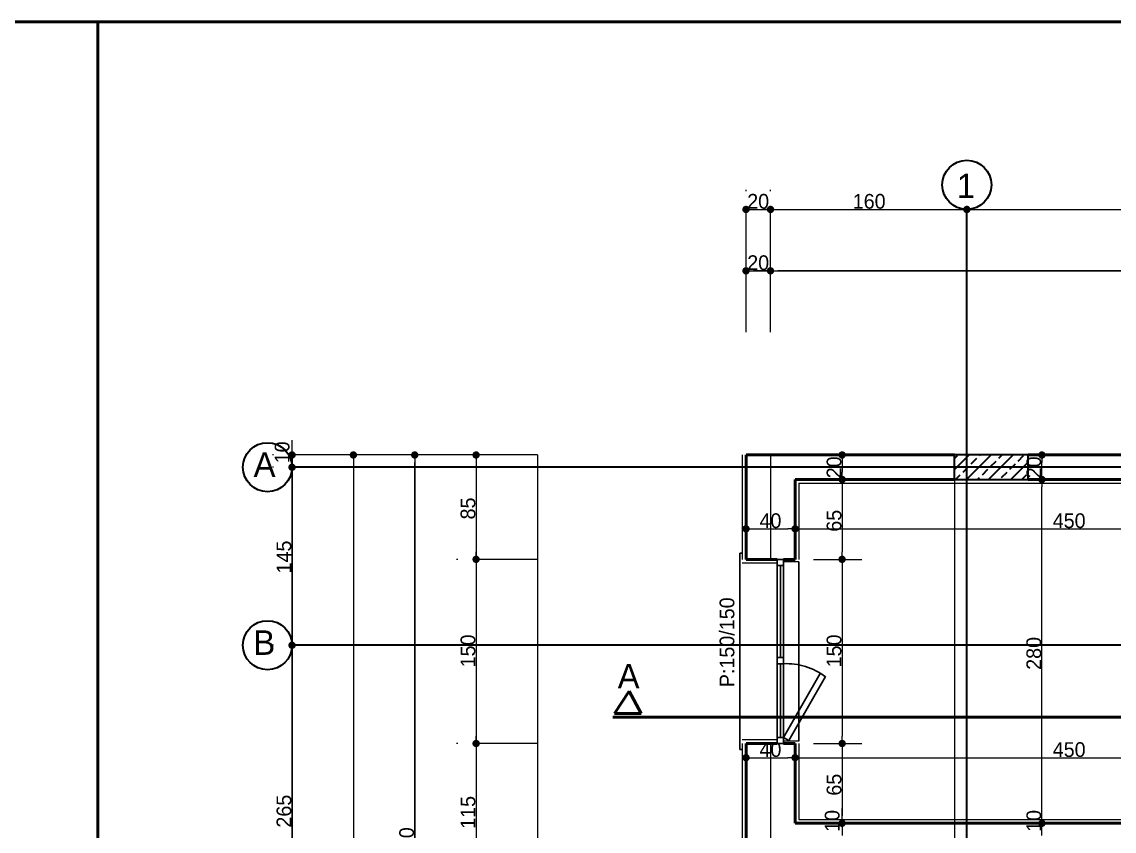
# Model space of a CAD drawing. Header units: millimetres. Extents: x 9537.41 to 9541.95, y -1431.78 to -1431.38.
# Drawn here: x 9538.0387 to 9538.2167, y -1431.508 to -1431.3761 of the extents above; entities that cross this region are included whole.
import ezdxf

# ---------------------------------------------------------------- set-up
doc = ezdxf.new("R2010")
doc.units = ezdxf.units.MM
for name, pattern in [('ACAD_ISO02W100', [15, 12, -3]), ('ACAD_ISO03W100', [30, 12, -18]), ('ACAD_ISO04W100', [30, 24, -3, 0, -3]), ('ACAD_ISO06W100', [36, 24, -3, 0, -3, 0, -3, 0, -3])]:
    doc.linetypes.add(name, pattern=pattern)
for name, color, linetype, lineweight in [('aks', 6, 'Continuous', 35), ('duvar', 214, 'Continuous', 50), ('kapı-pencere', 140, 'Continuous', 30), ('kesit', 3, 'Continuous', 50), ('kolon', 6, 'Continuous', 35), ('sıva', 203, 'Continuous', 25), ('yazı', 161, 'Continuous', 35), ('ölçü', 4, 'Continuous', 25)]:
    doc.layers.add(name, color=color, linetype=linetype, lineweight=lineweight)

msp = doc.modelspace()

# ---------------------------------------------------------------- linework, layer by layer
at = {"color": 0, "linetype": 'ByBlock', "lineweight": -2}
for p, q in [((9538.157309836515, -1431.406689333453), (9538.157909836515, -1431.406689333453)), ((9538.160109836515, -1431.406689333453), (9538.159509836514, -1431.406689333453)), ((9538.161309836514, -1431.406689333453), (9538.161909836515, -1431.406689333453)), ((9538.192109836515, -1431.406689333453), (9538.191509836515, -1431.406689333453)), ((9538.193309836515, -1431.406689333453), (9538.193909836515, -1431.406689333453)), ((9538.157309836515, -1431.416689333453), (9538.157909836515, -1431.416689333453)), ((9538.160109836515, -1431.416689333453), (9538.159509836514, -1431.416689333453)), ((9538.161309836514, -1431.416689333453), (9538.161909836515, -1431.416689333453)), ((9538.082709836515, -1431.446089333453), (9538.082709836515, -1431.445489333453)), ((9538.092709836515, -1431.447289333453), (9538.092709836515, -1431.447889333453)), ((9538.102709836516, -1431.447289333453), (9538.102709836516, -1431.447889333453)), ((9538.112709836514, -1431.447289333453), (9538.112709836514, -1431.447889333453)), ((9538.172379445341, -1431.447289333453), (9538.172379445341, -1431.447889333453)), ((9538.20494543823, -1431.447289333453), (9538.20494543823, -1431.447889333453)), ((9538.082709836515, -1431.449289333453), (9538.082709836515, -1431.449889333453)), ((9538.082709836515, -1431.449289333453), (9538.082709836515, -1431.449889333453)), ((9538.172379445341, -1431.450089333453), (9538.172379445341, -1431.449489333453)), ((9538.20494543823, -1431.450089333453), (9538.20494543823, -1431.449489333453)), ((9538.172379445341, -1431.451289333453), (9538.172379445341, -1431.451889333453)), ((9538.20494543823, -1431.451289333453), (9538.20494543823, -1431.451889333453)), ((9538.157309836515, -1431.458718633632), (9538.157909836515, -1431.458718633632)), ((9538.164109836514, -1431.458718633632), (9538.163509836515, -1431.458718633632)), ((9538.165309836515, -1431.458718633632), (9538.165909836514, -1431.458718633632)), ((9538.112709836514, -1431.463089333453), (9538.112709836514, -1431.462489333453)), ((9538.172379445341, -1431.463089333453), (9538.172379445341, -1431.462489333453)), ((9538.112709836514, -1431.464289333453), (9538.112709836514, -1431.464889333453)), ((9538.172379445341, -1431.464289333453), (9538.172379445341, -1431.464889333453)), ((9538.082709836515, -1431.477089333453), (9538.082709836515, -1431.476489333453)), ((9538.082709836515, -1431.478289333453), (9538.082709836515, -1431.478889333453)), ((9538.112709836514, -1431.493089333453), (9538.112709836514, -1431.492489333453)), ((9538.172379445341, -1431.493089333453), (9538.172379445341, -1431.492489333453)), ((9538.112709836514, -1431.494289333453), (9538.112709836514, -1431.494889333453)), ((9538.172379445341, -1431.494289333453), (9538.172379445341, -1431.494889333453)), ((9538.157309836515, -1431.496002336719), (9538.157909836515, -1431.496002336719)), ((9538.164109836514, -1431.496002336719), (9538.163509836515, -1431.496002336719)), ((9538.165309836515, -1431.496002336719), (9538.165909836514, -1431.496002336719)), ((9538.172379445341, -1431.506089333453), (9538.172379445341, -1431.505489333453)), ((9538.172379445341, -1431.506089333453), (9538.172379445341, -1431.505489333453)), ((9538.20494543823, -1431.506089333453), (9538.20494543823, -1431.505489333453)), ((9538.20494543823, -1431.506089333453), (9538.20494543823, -1431.505489333453))]:
    msp.add_line(p, q, dxfattribs=at)
at = {"color": 0, "linetype": 'ByBlock', "const_width": 0.0006000000000000001}
for points in [[(9538.157009836515, -1431.406689333453, 1), (9538.156409836514, -1431.406689333453, 1)], [(9538.160409836515, -1431.406689333453, 1), (9538.161009836514, -1431.406689333453, 1)], [(9538.161009836514, -1431.406689333453, 1), (9538.160409836515, -1431.406689333453, 1)], [(9538.192409836514, -1431.406689333453, 1), (9538.193009836516, -1431.406689333453, 1)], [(9538.193009836516, -1431.406689333453, 1), (9538.192409836514, -1431.406689333453, 1)], [(9538.157009836515, -1431.416689333453, 1), (9538.156409836514, -1431.416689333453, 1)], [(9538.161009836514, -1431.416689333453, 1), (9538.160409836515, -1431.416689333453, 1)], [(9538.160409836515, -1431.416689333453, 1), (9538.161009836514, -1431.416689333453, 1)], [(9538.082709836515, -1431.446389333453, 1), (9538.082709836515, -1431.446989333453, 1)], [(9538.092709836515, -1431.446989333453, 1), (9538.092709836515, -1431.446389333453, 1)], [(9538.102709836516, -1431.446989333453, 1), (9538.102709836516, -1431.446389333453, 1)], [(9538.112709836514, -1431.446989333453, 1), (9538.112709836514, -1431.446389333453, 1)], [(9538.172379445341, -1431.446989333453, 1), (9538.172379445341, -1431.446389333453, 1)], [(9538.20494543823, -1431.446989333453, 1), (9538.20494543823, -1431.446389333453, 1)], [(9538.082709836515, -1431.448989333453, 1), (9538.082709836515, -1431.448389333453, 1)], [(9538.082709836515, -1431.448989333453, 1), (9538.082709836515, -1431.448389333453, 1)], [(9538.172379445341, -1431.450389333453, 1), (9538.172379445341, -1431.450989333453, 1)], [(9538.172379445341, -1431.450989333453, 1), (9538.172379445341, -1431.450389333453, 1)], [(9538.20494543823, -1431.450989333453, 1), (9538.20494543823, -1431.450389333453, 1)], [(9538.20494543823, -1431.450389333453, 1), (9538.20494543823, -1431.450989333453, 1)], [(9538.157009836515, -1431.458718633632, 1), (9538.156409836514, -1431.458718633632, 1)], [(9538.164409836514, -1431.458718633632, 1), (9538.165009836515, -1431.458718633632, 1)], [(9538.165009836515, -1431.458718633632, 1), (9538.164409836514, -1431.458718633632, 1)], [(9538.112709836514, -1431.463389333453, 1), (9538.112709836514, -1431.463989333453, 1)], [(9538.112709836514, -1431.463989333453, 1), (9538.112709836514, -1431.463389333453, 1)], [(9538.172379445341, -1431.463389333453, 1), (9538.172379445341, -1431.463989333453, 1)], [(9538.172379445341, -1431.463989333453, 1), (9538.172379445341, -1431.463389333453, 1)], [(9538.082709836515, -1431.477989333453, 1), (9538.082709836515, -1431.477389333453, 1)], [(9538.082709836515, -1431.477389333453, 1), (9538.082709836515, -1431.477989333453, 1)], [(9538.112709836514, -1431.493389333453, 1), (9538.112709836514, -1431.493989333453, 1)], [(9538.112709836514, -1431.493989333453, 1), (9538.112709836514, -1431.493389333453, 1)], [(9538.172379445341, -1431.493389333453, 1), (9538.172379445341, -1431.493989333453, 1)], [(9538.172379445341, -1431.493989333453, 1), (9538.172379445341, -1431.493389333453, 1)], [(9538.157009836515, -1431.496002336719, 1), (9538.156409836514, -1431.496002336719, 1)], [(9538.164409836514, -1431.496002336719, 1), (9538.165009836515, -1431.496002336719, 1)], [(9538.165009836515, -1431.496002336719, 1), (9538.164409836514, -1431.496002336719, 1)], [(9538.172379445341, -1431.506389333453, 1), (9538.172379445341, -1431.506989333453, 1)], [(9538.172379445341, -1431.506389333453, 1), (9538.172379445341, -1431.506989333453, 1)], [(9538.20494543823, -1431.506389333453, 1), (9538.20494543823, -1431.506989333453, 1)], [(9538.20494543823, -1431.506389333453, 1), (9538.20494543823, -1431.506989333453, 1)]]:
    msp.add_lwpolyline(points, format="xyb", close=True, dxfattribs=at)
at = {"layer": 'aks', "linetype": 'ACAD_ISO06W100'}
for p, q in [((9538.192709836514, -1431.684689333453), (9538.192709836514, -1431.406689333453)), ((9538.654709836515, -1431.448689333453), (9538.082709836515, -1431.448689333453)), ((9538.654709836515, -1431.477689333453), (9538.082709836515, -1431.477689333453))]:
    msp.add_line(p, q, dxfattribs=at)
at = {"layer": 'duvar'}
for p, q in [((9537.414621329426, -1431.376132301478), (9538.051063101857, -1431.376132301478)), ((9538.051063101857, -1431.376132301478), (9538.051063101857, -1431.74700352172)), ((9538.051063101857, -1431.376132301478), (9538.687504874286, -1431.376132301478)), ((9538.051063101857, -1431.74700352172), (9538.051063101857, -1431.376132301478)), ((9538.156709836516, -1431.446689333453), (9538.190709836515, -1431.446689333453)), ((9538.156709836516, -1431.446689333453), (9538.156709836516, -1431.463689333453)), ((9538.202709836514, -1431.446689333453), (9538.244709836516, -1431.446689333453)), ((9538.164709836516, -1431.450689333453), (9538.164709836516, -1431.463689333453)), ((9538.164709836516, -1431.450689333453), (9538.190709836515, -1431.450689333453)), ((9538.202709836514, -1431.450689333453), (9538.244709836516, -1431.450689333453)), ((9538.161809836514, -1431.463689333453), (9538.156709836516, -1431.463689333453)), ((9538.162809836514, -1431.463689333453), (9538.164709836516, -1431.463689333453)), ((9538.156709836516, -1431.493689333453), (9538.156709836516, -1431.516689333453)), ((9538.161809836514, -1431.493689333453), (9538.156709836516, -1431.493689333453)), ((9538.164709836516, -1431.493689333453), (9538.162809836514, -1431.493689333453)), ((9538.164709836516, -1431.493689333453), (9538.164709836516, -1431.506689333453)), ((9538.164709836516, -1431.506689333453), (9538.254709836516, -1431.506689333453))]:
    msp.add_line(p, q, dxfattribs=at)
at = {"layer": 'kapı-pencere'}
for p, q in [((9538.155709836516, -1431.494689333453), (9538.155709836516, -1431.462689333453)), ((9538.156109836515, -1431.462689333453), (9538.155709836516, -1431.462689333453)), ((9538.161809836514, -1431.479689333453), (9538.161809836514, -1431.463689333453)), ((9538.161809836514, -1431.463689333453), (9538.161809836514, -1431.464689333453)), ((9538.162809836514, -1431.463689333453), (9538.161809836514, -1431.463689333453)), ((9538.162809836514, -1431.463689333453), (9538.162809836514, -1431.479689333453)), ((9538.162809836514, -1431.464689333453), (9538.162809836514, -1431.463689333453)), ((9538.161809836514, -1431.464689333453), (9538.162809836514, -1431.464689333453)), ((9538.162309836514, -1431.464689333453), (9538.162309836514, -1431.479689333453)), ((9538.165309836515, -1431.493289333453), (9538.165309836515, -1431.464089333453)), ((9538.161809836514, -1431.479689333453), (9538.161809836514, -1431.480689333453)), ((9538.162809836514, -1431.479689333453), (9538.161809836514, -1431.479689333453)), ((9538.162809836514, -1431.480689333453), (9538.162809836514, -1431.479689333453)), ((9538.161809836514, -1431.492689333453), (9538.161809836514, -1431.480689333453)), ((9538.161809836514, -1431.480689333453), (9538.162809836514, -1431.480689333453)), ((9538.162309836514, -1431.480689333453), (9538.162309836514, -1431.492689333453)), ((9538.162809836514, -1431.480689333453), (9538.162809836514, -1431.492689333453)), ((9538.161809836514, -1431.492689333453), (9538.161809836514, -1431.493689333453)), ((9538.162809836514, -1431.492689333453), (9538.161809836514, -1431.492689333453)), ((9538.161809836514, -1431.493689333453), (9538.162809836514, -1431.493689333453)), ((9538.162809836514, -1431.493689333453), (9538.162809836514, -1431.492689333453)), ((9538.156109836515, -1431.494689333453), (9538.155709836516, -1431.494689333453))]:
    msp.add_line(p, q, dxfattribs=at)
at = {"layer": 'kapı-pencere', "linetype": 'ACAD_ISO02W100'}
for p, q in [((9538.162809836514, -1431.492689333453), (9538.168809836516, -1431.482297028608)), ((9538.169675861918, -1431.482797028608), (9538.163675861919, -1431.493189333453)), ((9538.163675861919, -1431.493189333453), (9538.162809836514, -1431.492689333453))]:
    msp.add_line(p, q, dxfattribs=at)
msp.add_arc((9538.16320786262, -1431.491448268697), 0.01076629520126335, 53.19432117699767, 92.11868719867583, dxfattribs=at)
at = {"layer": 'kesit'}
for p, q in [((9538.135283878984, -1431.488797303343), (9538.1376865201, -1431.485161747204)), ((9538.1376865201, -1431.485161747204), (9538.139608627418, -1431.488797303343)), ((9538.139608627418, -1431.488797303343), (9538.135283878984, -1431.488797303343))]:
    msp.add_line(p, q, dxfattribs=at)
at = {"layer": 'kesit', "linetype": 'ACAD_ISO04W100'}
msp.add_line((9538.134990495028, -1431.489415038047), (9538.604264506903, -1431.489415038047), dxfattribs=at)
at = {"layer": 'kolon'}
for p, q in [((9538.190709836515, -1431.450689333453), (9538.190709836515, -1431.446689333453)), ((9538.202709836514, -1431.446689333453), (9538.190709836515, -1431.446689333453)), ((9538.190709836515, -1431.449057784134), (9538.193078287195, -1431.446689333453)), ((9538.190709836515, -1431.44726173291), (9538.191193610166, -1431.446777959258)), ((9538.192670389644, -1431.450689333453), (9538.196670389645, -1431.446689333453)), ((9538.193438674198, -1431.448124997676), (9538.19433669981, -1431.447226972064)), ((9538.194785712616, -1431.446777959258), (9538.19487433842, -1431.446689333453)), ((9538.196262492093, -1431.450689333453), (9538.200262492093, -1431.446689333453)), ((9538.19658176384, -1431.448574010482), (9538.19747978945, -1431.44767598487)), ((9538.197928802258, -1431.447226972064), (9538.198466440868, -1431.446689333453)), ((9538.19985459454, -1431.450689333453), (9538.202709836514, -1431.44783409148)), ((9538.2010718919, -1431.44767598487), (9538.201969917513, -1431.446777959258)), ((9538.202709836514, -1431.450689333453), (9538.202709836514, -1431.446689333453)), ((9538.19209163578, -1431.449472036094), (9538.192989661391, -1431.448574010482)), ((9538.195234725421, -1431.4499210489), (9538.196132751033, -1431.449023023288)), ((9538.198377815064, -1431.450370061707), (9538.199275840676, -1431.449472036094)), ((9538.199724853483, -1431.449023023288), (9538.200622879094, -1431.448124997676)), ((9538.190709836515, -1431.450689333453), (9538.202709836514, -1431.450689333453)), ((9538.19087433842, -1431.450689333453), (9538.191642622973, -1431.4499210489)), ((9538.19446644087, -1431.450689333453), (9538.194785712616, -1431.450370061707)), ((9538.201650645766, -1431.450689333453), (9538.202418930317, -1431.4499210489))]:
    msp.add_line(p, q, dxfattribs=at)
for centre in [(9538.192709836514, -1431.402689333453), (9538.078709836514, -1431.448689333453), (9538.078709836514, -1431.477689333453)]:
    msp.add_circle(centre, 0.004, dxfattribs=at)
at = {"layer": 'sıva'}
for p, q in [((9538.156109836515, -1431.446689333453), (9538.156109836515, -1431.463689333453)), ((9538.165309836515, -1431.451289333453), (9538.254109836515, -1431.451289333453)), ((9538.165309836515, -1431.451289333453), (9538.165309836515, -1431.463689333453)), ((9538.161809836514, -1431.464289333453), (9538.156109836515, -1431.464289333453)), ((9538.165309836515, -1431.464089333453), (9538.162809836514, -1431.464089333453)), ((9538.161809836514, -1431.493089333453), (9538.156109836515, -1431.493089333453)), ((9538.156109836515, -1431.493689333453), (9538.156109836515, -1431.516689333453)), ((9538.165309836515, -1431.493289333453), (9538.162809836514, -1431.493289333453)), ((9538.165309836515, -1431.493689333453), (9538.165309836515, -1431.506089333453)), ((9538.165309836515, -1431.506089333453), (9538.254109836515, -1431.506089333453))]:
    msp.add_line(p, q, dxfattribs=at)
at = {"layer": 'sıva', "linetype": 'ACAD_ISO03W100'}
for p, q in [((9538.160709836515, -1431.446689333453), (9538.160709836515, -1431.463689333453)), ((9538.190709836515, -1431.450689333453), (9538.190709836515, -1431.568689333453)), ((9538.160709836515, -1431.493689333453), (9538.160709836515, -1431.516689333453))]:
    msp.add_line(p, q, dxfattribs=at)
at = {"layer": 'ölçü'}
for p, q in [((9538.156709836516, -1431.403689333453), (9538.156709836516, -1431.403489333453)), ((9538.160709836515, -1431.403689333453), (9538.160709836515, -1431.403489333453)), ((9538.160709836515, -1431.403689333453), (9538.160709836515, -1431.403489333453)), ((9538.192709836514, -1431.403689333453), (9538.192709836514, -1431.403489333453)), ((9538.192709836514, -1431.403689333453), (9538.192709836514, -1431.403489333453)), ((9538.156709836516, -1431.426689333453), (9538.156709836516, -1431.406689333453)), ((9538.156709836516, -1431.406689333453), (9538.580709836515, -1431.406689333453)), ((9538.157909836515, -1431.406689333453), (9538.159509836514, -1431.406689333453)), ((9538.160709836515, -1431.426689333453), (9538.160709836515, -1431.406689333453)), ((9538.161909836515, -1431.406689333453), (9538.191509836515, -1431.406689333453)), ((9538.193909836515, -1431.406689333453), (9538.253509836515, -1431.406689333453)), ((9538.156709836516, -1431.413689333453), (9538.156709836516, -1431.413489333453)), ((9538.160709836515, -1431.413689333453), (9538.160709836515, -1431.413489333453)), ((9538.160709836515, -1431.413689333453), (9538.160709836515, -1431.413489333453)), ((9538.156709836516, -1431.416689333453), (9538.580709836515, -1431.416689333453)), ((9538.159509836514, -1431.416689333453), (9538.157909836515, -1431.416689333453)), ((9538.575509836515, -1431.416689333453), (9538.161909836515, -1431.416689333453)), ((9538.082709836515, -1431.445489333453), (9538.082709836515, -1431.444289333453)), ((9538.079709836515, -1431.446689333453), (9538.079509836514, -1431.446689333453)), ((9538.082709836515, -1431.446689333453), (9538.082709836515, -1431.610689333453)), ((9538.122709836514, -1431.446689333453), (9538.082709836515, -1431.446689333453)), ((9538.082709836515, -1431.448689333453), (9538.082709836515, -1431.446689333453)), ((9538.089709836515, -1431.446689333453), (9538.089509836514, -1431.446689333453)), ((9538.092709836515, -1431.446689333453), (9538.092709836515, -1431.610689333453)), ((9538.092709836515, -1431.447889333453), (9538.092709836515, -1431.605489333453)), ((9538.099709836515, -1431.446689333453), (9538.099509836515, -1431.446689333453)), ((9538.102709836516, -1431.446689333453), (9538.102709836516, -1431.610689333453)), ((9538.102709836516, -1431.571489333453), (9538.102709836516, -1431.447889333453)), ((9538.109709836515, -1431.446689333453), (9538.109509836515, -1431.446689333453)), ((9538.112709836514, -1431.446689333453), (9538.112709836514, -1431.610689333453)), ((9538.112709836514, -1431.447889333453), (9538.112709836514, -1431.462489333453)), ((9538.122709836514, -1431.446689333453), (9538.122709836514, -1431.610689333453)), ((9538.16937944534, -1431.446689333453), (9538.16917944534, -1431.446689333453)), ((9538.172379445341, -1431.447889333453), (9538.172379445341, -1431.449489333453)), ((9538.20494543823, -1431.449489333453), (9538.20494543823, -1431.447889333453)), ((9538.20794543823, -1431.446689333453), (9538.20814543823, -1431.446689333453)), ((9538.079709836515, -1431.448689333453), (9538.079509836514, -1431.448689333453)), ((9538.079709836515, -1431.448689333453), (9538.079509836514, -1431.448689333453)), ((9538.082709836515, -1431.449889333453), (9538.082709836515, -1431.451089333453)), ((9538.082709836515, -1431.476489333453), (9538.082709836515, -1431.449889333453)), ((9538.16937944534, -1431.450689333453), (9538.16917944534, -1431.450689333453)), ((9538.16937944534, -1431.450689333453), (9538.16917944534, -1431.450689333453)), ((9538.20794543823, -1431.450689333453), (9538.20814543823, -1431.450689333453)), ((9538.20794543823, -1431.450689333453), (9538.20814543823, -1431.450689333453)), ((9538.172379445341, -1431.451889333453), (9538.172379445341, -1431.462489333453)), ((9538.20494543823, -1431.505489333453), (9538.20494543823, -1431.451889333453)), ((9538.156709836516, -1431.455718633632), (9538.156709836516, -1431.455518633632)), ((9538.164709836516, -1431.455718633632), (9538.164709836516, -1431.455518633632)), ((9538.164709836516, -1431.455718633632), (9538.164709836516, -1431.455518633632)), ((9538.157909836515, -1431.458718633632), (9538.163509836515, -1431.458718633632)), ((9538.165909836514, -1431.458718633632), (9538.253509836515, -1431.458718633632)), ((9538.109709836515, -1431.463689333453), (9538.109509836515, -1431.463689333453)), ((9538.109709836515, -1431.463689333453), (9538.109509836515, -1431.463689333453)), ((9538.122709836514, -1431.463689333453), (9538.112709836514, -1431.463689333453)), ((9538.167709836514, -1431.463689333453), (9538.17557944534, -1431.463689333453)), ((9538.167709836514, -1431.463689333453), (9538.17557944534, -1431.463689333453)), ((9538.112709836514, -1431.464889333453), (9538.112709836514, -1431.492489333453)), ((9538.172379445341, -1431.464889333453), (9538.172379445341, -1431.492489333453)), ((9538.079709836515, -1431.477689333453), (9538.079509836514, -1431.477689333453)), ((9538.079709836515, -1431.477689333453), (9538.079509836514, -1431.477689333453)), ((9538.082709836515, -1431.529489333453), (9538.082709836515, -1431.478889333453)), ((9538.109709836515, -1431.493689333453), (9538.109509836515, -1431.493689333453)), ((9538.109709836515, -1431.493689333453), (9538.109509836515, -1431.493689333453)), ((9538.122709836514, -1431.493689333453), (9538.112709836514, -1431.493689333453)), ((9538.167709836514, -1431.493689333453), (9538.17557944534, -1431.493689333453)), ((9538.167709836514, -1431.493689333453), (9538.17557944534, -1431.493689333453)), ((9538.112709836514, -1431.494889333453), (9538.112709836514, -1431.515489333453)), ((9538.157909836515, -1431.496002336719), (9538.163509836515, -1431.496002336719)), ((9538.165909836514, -1431.496002336719), (9538.253509836515, -1431.496002336719)), ((9538.172379445341, -1431.494889333453), (9538.172379445341, -1431.505489333453)), ((9538.156709836516, -1431.497891454383), (9538.156709836516, -1431.499202336719)), ((9538.164709836516, -1431.497891454383), (9538.164709836516, -1431.499202336719)), ((9538.164709836516, -1431.497891454383), (9538.164709836516, -1431.499202336719)), ((9538.172379445341, -1431.505489333453), (9538.172379445341, -1431.504289333453)), ((9538.20494543823, -1431.505489333453), (9538.20494543823, -1431.504289333453)), ((9538.16937944534, -1431.506689333453), (9538.16917944534, -1431.506689333453)), ((9538.16937944534, -1431.506689333453), (9538.16917944534, -1431.506689333453)), ((9538.172379445341, -1431.506689333453), (9538.172379445341, -1431.508689333453)), ((9538.20194543823, -1431.506689333453), (9538.20174543823, -1431.506689333453)), ((9538.20194543823, -1431.506689333453), (9538.20174543823, -1431.506689333453)), ((9538.20494543823, -1431.508689333453), (9538.20494543823, -1431.506689333453))]:
    msp.add_line(p, q, dxfattribs=at)

# ---------------------------------------------------------------- texts
at = {"layer": 'yazı'}
for s, p in [('1', (9538.191074594417, -1431.404844834525)), ('A', (9538.076443696635, -1431.450252433609)), ('B', (9538.076391786037, -1431.479252433609)), ('A', (9538.135797341329, -1431.484716345019))]:
    msp.add_text(s, height=0.004, dxfattribs=at).set_placement(p)
msp.add_text('P:150/150', height=0.0024, rotation=90, dxfattribs=at).set_placement((9538.154805378921, -1431.484520943363))
at = {"layer": 'ölçü'}
for s, p in [('20', (9538.156909836514, -1431.406564333453)), ('160', (9538.174109836515, -1431.406564333453)), ('20', (9538.156909836514, -1431.416564333453)), ('40', (9538.158909836515, -1431.458593633632)), ('450', (9538.206709836515, -1431.458593633632)), ('40', (9538.158909836515, -1431.495877336719)), ('450', (9538.206709836515, -1431.495877336719))]:
    msp.add_text(s, height=0.0024, dxfattribs=at).set_placement(p)
for s, p in [('10', (9538.08228802273, -1431.448045726375)), ('20', (9538.17225444534, -1431.450489333453)), ('20', (9538.20482043823, -1431.450489333453)), ('85', (9538.112584836515, -1431.457189333453)), ('65', (9538.17225444534, -1431.459189333453)), ('145', (9538.082584836515, -1431.465989333453)), ('150', (9538.112584836515, -1431.481289333453)), ('150', (9538.17225444534, -1431.481289333453)), ('280', (9538.20482043823, -1431.481689333453)), ('65', (9538.17225444534, -1431.502189333453)), ('265', (9538.082584836515, -1431.507389333453)), ('115', (9538.112584836515, -1431.507589333453)), ('10', (9538.17195444534, -1431.508089333453)), ('10', (9538.20482043823, -1431.508089333453)), ('630', (9538.102584836515, -1431.512689333453))]:
    msp.add_text(s, height=0.0024, rotation=90, dxfattribs=at).set_placement(p)

doc.saveas('drawing.dxf')
